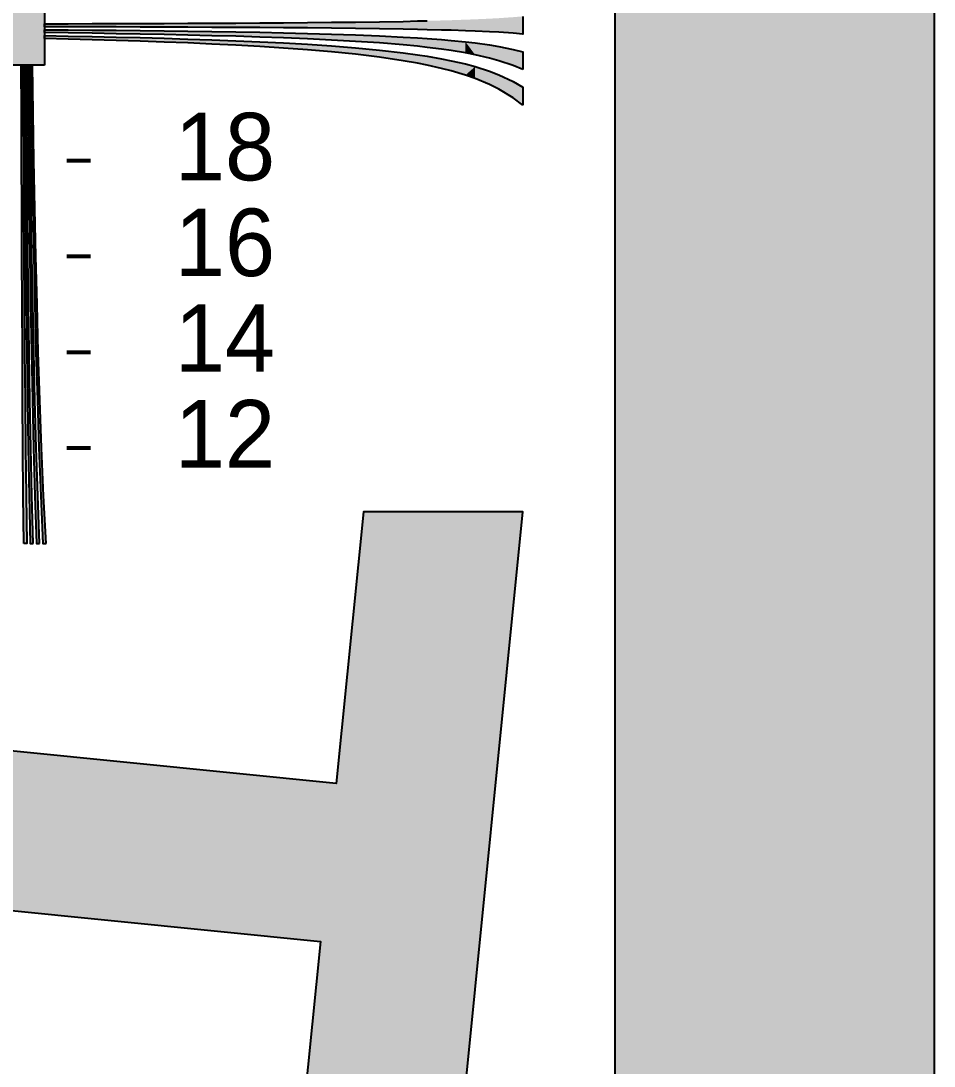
# Model space of a CAD drawing. Header units: millimetres. Extents: x 0 to 1582, y 0 to 984.
# Drawn here: x 1353.2 to 1582.2, y 445.3 to 707.3 of the extents above; entities that cross this region are included whole.
import ezdxf

# ---------------------------------------------------------------- set-up
doc = ezdxf.new("R2010")
doc.units = ezdxf.units.MM
for name, color, linetype in [('FRAME', 7, 'Continuous'), ('LABELS', 7, 'Continuous'), ('PERIPHERY', 7, 'Continuous'), ('SFR', 7, 'Continuous')]:
    doc.layers.add(name, color=color, linetype=linetype)

msp = doc.modelspace()

# ---------------------------------------------------------------- hatches: boundary and pattern name
at = {"layer": 'FRAME', "true_color": 0x000000}
h = msp.add_hatch(color=7, dxfattribs=at)
h.dxf.hatch_style = 1
h.paths.add_polyline_path([(1502.24, 904.25), (1582.24, 904.25), (1582.24, 104.25), (1502.24, 104.25), (1502.24, 904.25)])
at = {"layer": 'PERIPHERY', "true_color": 0x000000}
h = msp.add_hatch(color=7, dxfattribs=at)
h.dxf.hatch_style = 1
h.paths.add_polyline_path([(1359.12, 696.25), (1343.12, 696.25), (1343.12, 712.25), (1359.12, 712.25), (1359.12, 696.25)])
h = msp.add_hatch(color=7, dxfattribs=at)
h.dxf.hatch_style = 1
h.paths.add_polyline_path([(1479.12, 704), (1476.72, 704.2), (1473.12, 704.45), (1470.72, 704.58), (1467.12, 704.74), (1464.72, 704.85), (1461.12, 704.96), (1458.72, 705.02), (1455.12, 705.11), (1452.72, 705.16), (1449.12, 705.25), (1443.12, 705.34), (1437.12, 705.43), (1431.12, 705.49), (1425.12, 705.54), (1419.12, 705.58), (1413.12, 705.62), (1407.12, 705.67), (1401.12, 705.69), (1395.12, 705.74), (1389.12, 705.76), (1383.12, 705.78), (1377.12, 705.8), (1371.12, 705.82), (1365.12, 705.85), (1359.12, 705.85), (1359.12, 706.6), (1365.12, 706.6), (1371.12, 706.62), (1377.12, 706.65), (1383.12, 706.67), (1389.12, 706.69), (1395.12, 706.71), (1401.12, 706.76), (1407.12, 706.78), (1413.12, 706.82), (1419.12, 706.87), (1425.12, 706.91), (1431.12, 706.96), (1437.12, 707.03), (1443.12, 707.11), (1449.12, 707.2), (1452.72, 707.29), (1455.12, 707.34), (1458.72, 707.42), (1461.12, 707.49), (1464.72, 707.62), (1467.12, 707.71), (1470.72, 707.87), (1473.12, 708), (1476.72, 708.25), (1479.12, 708.45), (1479.12, 704)])
h = msp.add_hatch(color=7, dxfattribs=at)
h.dxf.hatch_style = 1
h.paths.add_polyline_path([(1479.12, 695.11), (1476.72, 696.11), (1473.12, 697.34), (1470.72, 698), (1467.12, 698.82), (1464.72, 699.29), (1461.12, 699.87), (1458.72, 700.23), (1455.12, 700.67), (1452.72, 700.94), (1449.12, 701.29), (1443.12, 701.78), (1437.12, 702.18), (1431.12, 702.51), (1425.12, 702.8), (1419.12, 703.05), (1413.12, 703.27), (1407.12, 703.45), (1401.12, 703.6), (1395.12, 703.76), (1389.12, 703.89), (1383.12, 704), (1377.12, 704.11), (1371.12, 704.2), (1365.12, 704.29), (1359.12, 704.38), (1359.12, 705.11), (1365.12, 705.07), (1371.12, 705), (1377.12, 704.96), (1383.12, 704.89), (1389.12, 704.82), (1395.12, 704.74), (1401.12, 704.65), (1407.12, 704.56), (1413.12, 704.45), (1419.12, 704.31), (1425.12, 704.18), (1431.12, 704), (1437.12, 703.8), (1443.12, 703.56), (1449.12, 703.27), (1452.72, 703.05), (1455.12, 702.89), (1458.72, 702.62), (1461.12, 702.42), (1464.72, 702.07), (1467.12, 701.78), (1470.72, 701.29), (1473.12, 700.89), (1476.72, 700.16), (1479.12, 699.56), (1479.12, 695.11)])
h = msp.add_hatch(color=7, dxfattribs=at)
h.dxf.hatch_style = 1
h.paths.add_polyline_path([(1479.12, 686.22), (1476.72, 688.05), (1473.12, 690.22), (1470.72, 691.4), (1467.12, 692.89), (1464.72, 693.73), (1461.12, 694.8), (1458.72, 695.42), (1455.12, 696.22), (1452.72, 696.69), (1449.12, 697.33), (1443.12, 698.22), (1437.12, 698.96), (1431.12, 699.56), (1425.12, 700.07), (1419.12, 700.51), (1413.12, 700.89), (1407.12, 701.22), (1401.12, 701.51), (1395.12, 701.78), (1389.12, 702.02), (1383.12, 702.22), (1377.12, 702.42), (1371.12, 702.58), (1365.12, 702.74), (1359.12, 702.89), (1359.12, 703.62), (1365.12, 703.51), (1371.12, 703.4), (1377.12, 703.27), (1383.12, 703.11), (1389.12, 702.96), (1395.12, 702.76), (1401.12, 702.56), (1407.12, 702.33), (1413.12, 702.07), (1419.12, 701.78), (1425.12, 701.45), (1431.12, 701.05), (1437.12, 700.56), (1443.12, 700), (1449.12, 699.31), (1452.72, 698.82), (1455.12, 698.44), (1458.72, 697.82), (1461.12, 697.33), (1464.72, 696.51), (1467.12, 695.84), (1470.72, 694.69), (1473.12, 693.78), (1476.72, 692.09), (1479.12, 690.67), (1479.12, 686.22)])
h = msp.add_hatch(color=7, dxfattribs=at)
h.dxf.hatch_style = 1
h.paths.add_polyline_path([(1353.93, 576.25), (1353.83, 588.25), (1353.73, 600.25), (1353.65, 612.25), (1353.59, 624.25), (1353.53, 636.25), (1353.47, 648.25), (1353.43, 660.25), (1353.39, 672.25), (1353.37, 684.25), (1353.33, 696.25), (1353.73, 696.25), (1353.79, 684.25), (1353.85, 672.25), (1353.91, 660.25), (1353.97, 648.25), (1354.07, 636.25), (1354.15, 624.25), (1354.27, 612.25), (1354.39, 600.25), (1354.55, 588.25), (1354.73, 576.25), (1353.93, 576.25)])
h = msp.add_hatch(color=7, dxfattribs=at)
h.dxf.hatch_style = 1
h.paths.add_polyline_path([(1356.33, 576.25), (1356.01, 588.25), (1355.73, 600.25), (1355.49, 612.25), (1355.31, 624.25), (1355.13, 636.25), (1354.97, 648.25), (1354.85, 660.25), (1354.73, 672.25), (1354.63, 684.25), (1354.53, 696.25), (1354.13, 696.25), (1354.21, 684.25), (1354.29, 672.25), (1354.37, 660.25), (1354.47, 648.25), (1354.59, 636.25), (1354.73, 624.25), (1354.89, 612.25), (1355.07, 600.25), (1355.27, 588.25), (1355.53, 576.25), (1356.33, 576.25)])
h = msp.add_hatch(color=7, dxfattribs=at)
h.dxf.hatch_style = 1
h.paths.add_polyline_path([(1357.93, 576.25), (1357.45, 588.25), (1357.07, 600.25), (1356.73, 612.25), (1356.45, 624.25), (1356.19, 636.25), (1355.97, 648.25), (1355.79, 660.25), (1355.61, 672.25), (1355.47, 684.25), (1355.33, 696.25), (1354.93, 696.25), (1355.05, 684.25), (1355.17, 672.25), (1355.31, 660.25), (1355.47, 648.25), (1355.67, 636.25), (1355.87, 624.25), (1356.11, 612.25), (1356.39, 600.25), (1356.73, 588.25), (1357.13, 576.25), (1357.93, 576.25)])
h = msp.add_hatch(color=7, dxfattribs=at)
h.dxf.hatch_style = 1
h.paths.add_polyline_path([(1359.53, 576.25), (1358.91, 588.25), (1358.39, 600.25), (1357.97, 612.25), (1357.59, 624.25), (1357.27, 636.25), (1356.97, 648.25), (1356.73, 660.25), (1356.51, 672.25), (1356.31, 684.25), (1356.13, 696.25), (1355.73, 696.25), (1355.89, 684.25), (1356.07, 672.25), (1356.25, 660.25), (1356.47, 648.25), (1356.73, 636.25), (1357.01, 624.25), (1357.35, 612.25), (1357.73, 600.25), (1358.19, 588.25), (1358.73, 576.25), (1359.53, 576.25)])
at = {"layer": 'SFR', "true_color": 0x000000}
h = msp.add_hatch(color=7, dxfattribs=at)
h.dxf.hatch_style = 1
h.paths.add_polyline_path([(1239.12, 584.25), (1223.12, 424.25), (1263.12, 424.25), (1269.93, 492.37), (1428.35, 476.53), (1423.12, 424.25), (1463.12, 424.25), (1479.12, 584.25), (1439.12, 584.25), (1432.31, 516.13), (1273.89, 531.97), (1279.12, 584.25), (1239.12, 584.25), (1239.12, 584.25)])

# ---------------------------------------------------------------- linework, layer by layer
at = {"layer": 'FRAME', "color": 250}
msp.add_lwpolyline([(1502.24, 904.25), (1582.24, 904.25), (1582.24, 104.25), (1502.24, 104.25), (1502.24, 904.25)], close=True, dxfattribs=at)
at = {"layer": 'FRAME', "color": 250, "true_color": 0x000000}
for points in [[(1502.24, 904.25), (1502.24, 104.25), (1582.24, 104.25)], [(1582.24, 104.25), (1582.24, 904.25), (1502.24, 904.25)]]:
    msp.add_solid(points, dxfattribs=at)
at = {"layer": 'PERIPHERY', "color": 250}
for points in [[(1359.12, 696.25), (1343.12, 696.25), (1343.12, 712.25), (1359.12, 712.25), (1359.12, 696.25)], [(1479.12, 695.11), (1476.72, 696.11), (1473.12, 697.34), (1470.72, 698), (1467.12, 698.82), (1464.72, 699.29), (1461.12, 699.87), (1458.72, 700.23), (1455.12, 700.67), (1452.72, 700.94), (1449.12, 701.29), (1443.12, 701.78), (1437.12, 702.18), (1431.12, 702.51), (1425.12, 702.8), (1419.12, 703.05), (1413.12, 703.27), (1407.12, 703.45), (1401.12, 703.6), (1395.12, 703.76), (1389.12, 703.89), (1383.12, 704), (1377.12, 704.11), (1371.12, 704.2), (1365.12, 704.29), (1359.12, 704.38), (1359.12, 705.11), (1365.12, 705.07), (1371.12, 705), (1377.12, 704.96), (1383.12, 704.89), (1389.12, 704.82), (1395.12, 704.74), (1401.12, 704.65), (1407.12, 704.56), (1413.12, 704.45), (1419.12, 704.31), (1425.12, 704.18), (1431.12, 704), (1437.12, 703.8), (1443.12, 703.56), (1449.12, 703.27), (1452.72, 703.05), (1455.12, 702.89), (1458.72, 702.62), (1461.12, 702.42), (1464.72, 702.07), (1467.12, 701.78), (1470.72, 701.29), (1473.12, 700.89), (1476.72, 700.16), (1479.12, 699.56), (1479.12, 695.11)], [(1479.12, 686.22), (1476.72, 688.05), (1473.12, 690.22), (1470.72, 691.4), (1467.12, 692.89), (1464.72, 693.73), (1461.12, 694.8), (1458.72, 695.42), (1455.12, 696.22), (1452.72, 696.69), (1449.12, 697.33), (1443.12, 698.22), (1437.12, 698.96), (1431.12, 699.56), (1425.12, 700.07), (1419.12, 700.51), (1413.12, 700.89), (1407.12, 701.22), (1401.12, 701.51), (1395.12, 701.78), (1389.12, 702.02), (1383.12, 702.22), (1377.12, 702.42), (1371.12, 702.58), (1365.12, 702.74), (1359.12, 702.89), (1359.12, 703.62), (1365.12, 703.51), (1371.12, 703.4), (1377.12, 703.27), (1383.12, 703.11), (1389.12, 702.96), (1395.12, 702.76), (1401.12, 702.56), (1407.12, 702.33), (1413.12, 702.07), (1419.12, 701.78), (1425.12, 701.45), (1431.12, 701.05), (1437.12, 700.56), (1443.12, 700), (1449.12, 699.31), (1452.72, 698.82), (1455.12, 698.44), (1458.72, 697.82), (1461.12, 697.33), (1464.72, 696.51), (1467.12, 695.84), (1470.72, 694.69), (1473.12, 693.78), (1476.72, 692.09), (1479.12, 690.67), (1479.12, 686.22)], [(1353.93, 576.25), (1353.83, 588.25), (1353.73, 600.25), (1353.65, 612.25), (1353.59, 624.25), (1353.53, 636.25), (1353.47, 648.25), (1353.43, 660.25), (1353.39, 672.25), (1353.37, 684.25), (1353.33, 696.25), (1353.73, 696.25), (1353.79, 684.25), (1353.85, 672.25), (1353.91, 660.25), (1353.97, 648.25), (1354.07, 636.25), (1354.15, 624.25), (1354.27, 612.25), (1354.39, 600.25), (1354.55, 588.25), (1354.73, 576.25), (1353.93, 576.25)], [(1356.33, 576.25), (1356.01, 588.25), (1355.73, 600.25), (1355.49, 612.25), (1355.31, 624.25), (1355.13, 636.25), (1354.97, 648.25), (1354.85, 660.25), (1354.73, 672.25), (1354.63, 684.25), (1354.53, 696.25), (1354.13, 696.25), (1354.21, 684.25), (1354.29, 672.25), (1354.37, 660.25), (1354.47, 648.25), (1354.59, 636.25), (1354.73, 624.25), (1354.89, 612.25), (1355.07, 600.25), (1355.27, 588.25), (1355.53, 576.25), (1356.33, 576.25)], [(1357.93, 576.25), (1357.45, 588.25), (1357.07, 600.25), (1356.73, 612.25), (1356.45, 624.25), (1356.19, 636.25), (1355.97, 648.25), (1355.79, 660.25), (1355.61, 672.25), (1355.47, 684.25), (1355.33, 696.25), (1354.93, 696.25), (1355.05, 684.25), (1355.17, 672.25), (1355.31, 660.25), (1355.47, 648.25), (1355.67, 636.25), (1355.87, 624.25), (1356.11, 612.25), (1356.39, 600.25), (1356.73, 588.25), (1357.13, 576.25), (1357.93, 576.25)], [(1359.53, 576.25), (1358.91, 588.25), (1358.39, 600.25), (1357.97, 612.25), (1357.59, 624.25), (1357.27, 636.25), (1356.97, 648.25), (1356.73, 660.25), (1356.51, 672.25), (1356.31, 684.25), (1356.13, 696.25), (1355.73, 696.25), (1355.89, 684.25), (1356.07, 672.25), (1356.25, 660.25), (1356.47, 648.25), (1356.73, 636.25), (1357.01, 624.25), (1357.35, 612.25), (1357.73, 600.25), (1358.19, 588.25), (1358.73, 576.25), (1359.53, 576.25)]]:
    msp.add_lwpolyline(points, close=True, dxfattribs=at)
msp.add_lwpolyline([(1479.12, 708.45), (1479.12, 704), (1479.12, 704), (1476.72, 704.2), (1473.12, 704.45), (1470.72, 704.58), (1467.12, 704.74), (1464.72, 704.85), (1461.12, 704.96), (1458.72, 705.02), (1455.12, 705.11), (1452.72, 705.16), (1449.12, 705.25), (1443.12, 705.34), (1437.12, 705.43), (1431.12, 705.49), (1425.12, 705.54), (1419.12, 705.58), (1413.12, 705.62), (1407.12, 705.67), (1401.12, 705.69), (1395.12, 705.74), (1389.12, 705.76), (1383.12, 705.78), (1377.12, 705.8), (1371.12, 705.82), (1365.12, 705.85), (1359.12, 705.85), (1359.12, 706.6), (1365.12, 706.6), (1371.12, 706.62), (1377.12, 706.65), (1383.12, 706.67), (1389.12, 706.69), (1395.12, 706.71), (1401.12, 706.76), (1407.12, 706.78), (1413.12, 706.82), (1419.12, 706.87), (1425.12, 706.91), (1431.12, 706.96), (1437.12, 707.03), (1443.12, 707.11), (1449.12, 707.2), (1452.72, 707.29), (1455.12, 707.34)], dxfattribs=at)
at = {"layer": 'PERIPHERY', "color": 250, "lineweight": 35, "const_width": 1}
for points in [[(1364.73, 672.25), (1370.73, 672.25)], [(1364.73, 648.25), (1370.73, 648.25)], [(1364.73, 624.25), (1370.73, 624.25)], [(1364.73, 600.25), (1370.73, 600.25)]]:
    msp.add_lwpolyline(points, dxfattribs=at)
at = {"layer": 'PERIPHERY', "color": 250, "true_color": 0x000000}
for points in [[(1359.12, 696.25), (1359.12, 712.25), (1343.12, 712.25)], [(1343.12, 712.25), (1343.12, 696.25), (1359.12, 696.25)], [(1479.12, 704), (1464.72, 707.62), (1461.12, 707.49)], [(1479.12, 704), (1467.12, 707.71), (1464.72, 707.62)], [(1479.12, 704), (1470.72, 707.87), (1467.12, 707.71)], [(1479.12, 704), (1473.12, 708), (1470.72, 707.87)], [(1479.12, 704), (1476.72, 708.25), (1473.12, 708)], [(1479.12, 704), (1479.12, 708.45), (1476.72, 708.25)], [(1443.12, 707.11), (1437.12, 707.03), (1359.12, 705.85)], [(1443.12, 707.11), (1359.12, 705.85), (1365.12, 705.85)], [(1437.12, 707.03), (1431.12, 706.96), (1359.12, 705.85)], [(1431.12, 706.96), (1425.12, 706.91), (1359.12, 705.85)], [(1425.12, 706.91), (1419.12, 706.87), (1359.12, 705.85)], [(1419.12, 706.87), (1413.12, 706.82), (1359.12, 705.85)], [(1413.12, 706.82), (1407.12, 706.78), (1359.12, 705.85)], [(1407.12, 706.78), (1395.12, 706.71), (1359.12, 705.85)], [(1395.12, 706.71), (1383.12, 706.67), (1359.12, 705.85)], [(1383.12, 706.67), (1371.12, 706.62), (1359.12, 705.85)], [(1371.12, 706.62), (1365.12, 706.6), (1359.12, 705.85)], [(1365.12, 706.6), (1359.12, 706.6), (1359.12, 705.85)], [(1464.72, 702.07), (1365.12, 705.07), (1359.12, 705.11)], [(1359.12, 705.11), (1359.12, 704.38), (1365.12, 704.29)], [(1359.12, 705.11), (1365.12, 704.29), (1371.12, 704.2)], [(1359.12, 705.11), (1371.12, 704.2), (1377.12, 704.11)], [(1359.12, 705.11), (1377.12, 704.11), (1383.12, 704)], [(1359.12, 705.11), (1383.12, 704), (1389.12, 703.89)], [(1359.12, 705.11), (1389.12, 703.89), (1395.12, 703.76)], [(1464.72, 702.07), (1359.12, 705.11), (1395.12, 703.76)], [(1443.12, 707.11), (1365.12, 705.85), (1371.12, 705.82)], [(1464.72, 702.07), (1371.12, 705), (1365.12, 705.07)], [(1443.12, 707.11), (1371.12, 705.82), (1377.12, 705.8)], [(1383.12, 706.67), (1377.12, 706.65), (1371.12, 706.62)], [(1464.72, 702.07), (1377.12, 704.96), (1371.12, 705)], [(1443.12, 707.11), (1377.12, 705.8), (1383.12, 705.78)], [(1464.72, 702.07), (1383.12, 704.89), (1377.12, 704.96)], [(1443.12, 707.11), (1383.12, 705.78), (1389.12, 705.76)], [(1395.12, 706.71), (1389.12, 706.69), (1383.12, 706.67)], [(1443.12, 707.11), (1389.12, 705.76), (1395.12, 705.74)], [(1443.12, 707.11), (1395.12, 705.74), (1401.12, 705.69)], [(1407.12, 706.78), (1401.12, 706.76), (1395.12, 706.71)], [(1443.12, 707.11), (1401.12, 705.69), (1407.12, 705.67)], [(1443.12, 707.11), (1407.12, 705.67), (1413.12, 705.62)], [(1443.12, 707.11), (1413.12, 705.62), (1419.12, 705.58)], [(1443.12, 707.11), (1419.12, 705.58), (1425.12, 705.54)], [(1443.12, 707.11), (1425.12, 705.54), (1431.12, 705.49)], [(1443.12, 707.11), (1431.12, 705.49), (1437.12, 705.43)], [(1443.12, 707.11), (1437.12, 705.43), (1443.12, 705.34)], [(1479.12, 704), (1449.12, 707.2), (1443.12, 707.11)], [(1443.12, 707.11), (1443.12, 705.34), (1449.12, 705.25)], [(1443.12, 707.11), (1449.12, 705.25), (1452.72, 705.16)], [(1443.12, 707.11), (1452.72, 705.16), (1455.12, 705.11)], [(1443.12, 707.11), (1455.12, 705.11), (1458.72, 705.02)], [(1443.12, 707.11), (1458.72, 705.02), (1461.12, 704.96)], [(1443.12, 707.11), (1461.12, 704.96), (1464.72, 704.85)], [(1443.12, 707.11), (1464.72, 704.85), (1467.12, 704.74)], [(1443.12, 707.11), (1467.12, 704.74), (1470.72, 704.58)], [(1443.12, 707.11), (1470.72, 704.58), (1473.12, 704.45)], [(1443.12, 707.11), (1473.12, 704.45), (1476.72, 704.2)], [(1443.12, 707.11), (1476.72, 704.2), (1479.12, 704)], [(1479.12, 704), (1452.72, 707.29), (1449.12, 707.2)], [(1479.12, 704), (1455.12, 707.34), (1452.72, 707.29)], [(1479.12, 704), (1458.72, 707.42), (1455.12, 707.34)], [(1479.12, 704), (1461.12, 707.49), (1458.72, 707.42)], [(1407.12, 702.33), (1365.12, 703.51), (1359.12, 703.62)], [(1407.12, 702.33), (1359.12, 703.62), (1359.12, 702.89)], [(1407.12, 702.33), (1359.12, 702.89), (1365.12, 702.74)], [(1407.12, 702.33), (1371.12, 703.4), (1365.12, 703.51)], [(1407.12, 702.33), (1365.12, 702.74), (1371.12, 702.58)], [(1407.12, 702.33), (1377.12, 703.27), (1371.12, 703.4)], [(1407.12, 702.33), (1371.12, 702.58), (1377.12, 702.42)], [(1407.12, 702.33), (1383.12, 703.11), (1377.12, 703.27)], [(1407.12, 702.33), (1377.12, 702.42), (1383.12, 702.22)], [(1464.72, 702.07), (1389.12, 704.82), (1383.12, 704.89)], [(1407.12, 702.33), (1389.12, 702.96), (1383.12, 703.11)], [(1407.12, 702.33), (1383.12, 702.22), (1389.12, 702.02)], [(1464.72, 702.07), (1395.12, 704.74), (1389.12, 704.82)], [(1407.12, 702.33), (1395.12, 702.76), (1389.12, 702.96)], [(1407.12, 702.33), (1389.12, 702.02), (1395.12, 701.78)], [(1464.72, 702.07), (1401.12, 704.65), (1395.12, 704.74)], [(1464.72, 702.07), (1395.12, 703.76), (1401.12, 703.6)], [(1407.12, 702.33), (1401.12, 702.56), (1395.12, 702.76)], [(1407.12, 702.33), (1395.12, 701.78), (1401.12, 701.51)], [(1464.72, 702.07), (1407.12, 704.56), (1401.12, 704.65)], [(1464.72, 702.07), (1401.12, 703.6), (1407.12, 703.45)], [(1407.12, 702.33), (1401.12, 701.51), (1407.12, 701.22)], [(1464.72, 702.07), (1413.12, 704.45), (1407.12, 704.56)], [(1464.72, 702.07), (1407.12, 703.45), (1413.12, 703.27)], [(1467.12, 695.84), (1413.12, 702.07), (1407.12, 702.33)], [(1407.12, 702.33), (1407.12, 701.22), (1413.12, 700.89)], [(1407.12, 702.33), (1413.12, 700.89), (1419.12, 700.51)], [(1407.12, 702.33), (1419.12, 700.51), (1425.12, 700.07)], [(1407.12, 702.33), (1425.12, 700.07), (1431.12, 699.56)], [(1407.12, 702.33), (1431.12, 699.56), (1437.12, 698.96)], [(1467.12, 695.84), (1407.12, 702.33), (1437.12, 698.96)], [(1464.72, 702.07), (1419.12, 704.31), (1413.12, 704.45)], [(1464.72, 702.07), (1413.12, 703.27), (1419.12, 703.05)], [(1464.72, 702.07), (1425.12, 704.18), (1419.12, 704.31)], [(1464.72, 702.07), (1419.12, 703.05), (1425.12, 702.8)], [(1464.72, 702.07), (1431.12, 704), (1425.12, 704.18)], [(1464.72, 702.07), (1425.12, 702.8), (1431.12, 702.51)], [(1464.72, 702.07), (1437.12, 703.8), (1431.12, 704)], [(1464.72, 702.07), (1431.12, 702.51), (1437.12, 702.18)], [(1464.72, 702.07), (1443.12, 703.56), (1437.12, 703.8)], [(1464.72, 702.07), (1449.12, 703.27), (1443.12, 703.56)], [(1464.72, 702.07), (1452.72, 703.05), (1449.12, 703.27)], [(1464.72, 702.07), (1455.12, 702.89), (1452.72, 703.05)], [(1464.72, 702.07), (1458.72, 702.62), (1455.12, 702.89)], [(1464.72, 702.07), (1461.12, 702.42), (1458.72, 702.62)], [(1467.12, 695.84), (1419.12, 701.78), (1413.12, 702.07)], [(1467.12, 695.84), (1425.12, 701.45), (1419.12, 701.78)], [(1467.12, 695.84), (1431.12, 701.05), (1425.12, 701.45)], [(1467.12, 695.84), (1437.12, 700.56), (1431.12, 701.05)], [(1464.72, 702.07), (1437.12, 702.18), (1443.12, 701.78)], [(1467.12, 695.84), (1443.12, 700), (1437.12, 700.56)], [(1464.72, 702.07), (1443.12, 701.78), (1449.12, 701.29)], [(1467.12, 695.84), (1449.12, 699.31), (1443.12, 700)], [(1464.72, 702.07), (1449.12, 701.29), (1452.72, 700.94)], [(1464.72, 702.07), (1452.72, 700.94), (1455.12, 700.67)], [(1464.72, 702.07), (1455.12, 700.67), (1458.72, 700.23)], [(1464.72, 702.07), (1458.72, 700.23), (1461.12, 699.87)], [(1464.72, 702.07), (1461.12, 699.87), (1464.72, 699.29)], [(1479.12, 695.11), (1467.12, 701.78), (1464.72, 702.07)], [(1464.72, 702.07), (1464.72, 699.29), (1467.12, 698.82)], [(1464.72, 702.07), (1467.12, 698.82), (1470.72, 698)], [(1464.72, 702.07), (1470.72, 698), (1473.12, 697.34)], [(1464.72, 702.07), (1473.12, 697.34), (1476.72, 696.11)], [(1464.72, 702.07), (1476.72, 696.11), (1479.12, 695.11)], [(1479.12, 695.11), (1470.72, 701.29), (1467.12, 701.78)], [(1479.12, 695.11), (1473.12, 700.89), (1470.72, 701.29)], [(1479.12, 695.11), (1476.72, 700.16), (1473.12, 700.89)], [(1479.12, 695.11), (1479.12, 699.56), (1476.72, 700.16)], [(1467.12, 695.84), (1437.12, 698.96), (1443.12, 698.22)], [(1467.12, 695.84), (1443.12, 698.22), (1449.12, 697.33)], [(1467.12, 695.84), (1452.72, 698.82), (1449.12, 699.31)], [(1467.12, 695.84), (1449.12, 697.33), (1452.72, 696.69)], [(1467.12, 695.84), (1455.12, 698.44), (1452.72, 698.82)], [(1467.12, 695.84), (1458.72, 697.82), (1455.12, 698.44)], [(1467.12, 695.84), (1461.12, 697.33), (1458.72, 697.82)], [(1467.12, 695.84), (1464.72, 696.51), (1461.12, 697.33)], [(1353.93, 576.25), (1353.73, 696.25), (1353.33, 696.25)], [(1353.93, 576.25), (1353.33, 696.25), (1353.37, 684.25)], [(1353.93, 576.25), (1353.79, 684.25), (1353.73, 696.25)], [(1355.53, 576.25), (1354.53, 696.25), (1354.13, 696.25)], [(1355.53, 576.25), (1354.13, 696.25), (1354.21, 684.25)], [(1355.53, 576.25), (1354.63, 684.25), (1354.53, 696.25)], [(1355.47, 684.25), (1355.33, 696.25), (1354.93, 696.25)], [(1355.61, 672.25), (1355.47, 684.25), (1354.93, 696.25)], [(1355.97, 648.25), (1355.61, 672.25), (1354.93, 696.25)], [(1357.13, 576.25), (1355.97, 648.25), (1354.93, 696.25)], [(1357.13, 576.25), (1354.93, 696.25), (1355.05, 684.25)], [(1356.31, 684.25), (1356.13, 696.25), (1355.73, 696.25)], [(1356.51, 672.25), (1356.31, 684.25), (1355.73, 696.25)], [(1356.73, 660.25), (1356.51, 672.25), (1355.73, 696.25)], [(1356.97, 648.25), (1356.73, 660.25), (1355.73, 696.25)], [(1358.73, 576.25), (1356.97, 648.25), (1355.73, 696.25)], [(1358.73, 576.25), (1355.73, 696.25), (1355.89, 684.25)], [(1467.12, 695.84), (1452.72, 696.69), (1455.12, 696.22)], [(1467.12, 695.84), (1455.12, 696.22), (1458.72, 695.42)], [(1467.12, 695.84), (1458.72, 695.42), (1461.12, 694.8)], [(1467.12, 695.84), (1461.12, 694.8), (1464.72, 693.73)], [(1467.12, 695.84), (1464.72, 693.73), (1467.12, 692.89)], [(1479.12, 686.22), (1470.72, 694.69), (1467.12, 695.84)], [(1467.12, 695.84), (1467.12, 692.89), (1470.72, 691.4)], [(1467.12, 695.84), (1470.72, 691.4), (1473.12, 690.22)], [(1467.12, 695.84), (1473.12, 690.22), (1476.72, 688.05)], [(1467.12, 695.84), (1476.72, 688.05), (1479.12, 686.22)], [(1479.12, 686.22), (1473.12, 693.78), (1470.72, 694.69)], [(1479.12, 686.22), (1476.72, 692.09), (1473.12, 693.78)], [(1479.12, 686.22), (1479.12, 690.67), (1476.72, 692.09)], [(1353.93, 576.25), (1353.37, 684.25), (1353.39, 672.25)], [(1353.93, 576.25), (1353.85, 672.25), (1353.79, 684.25)], [(1355.53, 576.25), (1354.21, 684.25), (1354.29, 672.25)], [(1355.53, 576.25), (1354.73, 672.25), (1354.63, 684.25)], [(1357.13, 576.25), (1355.05, 684.25), (1355.17, 672.25)], [(1358.73, 576.25), (1355.89, 684.25), (1356.07, 672.25)], [(1353.93, 576.25), (1353.39, 672.25), (1353.43, 660.25)], [(1353.93, 576.25), (1353.91, 660.25), (1353.85, 672.25)], [(1355.53, 576.25), (1354.29, 672.25), (1354.37, 660.25)], [(1355.53, 576.25), (1354.85, 660.25), (1354.73, 672.25)], [(1357.13, 576.25), (1355.17, 672.25), (1355.31, 660.25)], [(1355.97, 648.25), (1355.79, 660.25), (1355.61, 672.25)], [(1358.73, 576.25), (1356.07, 672.25), (1356.25, 660.25)], [(1353.93, 576.25), (1353.43, 660.25), (1353.47, 648.25)], [(1353.93, 576.25), (1353.97, 648.25), (1353.91, 660.25)], [(1355.53, 576.25), (1354.37, 660.25), (1354.47, 648.25)], [(1355.53, 576.25), (1354.97, 648.25), (1354.85, 660.25)], [(1357.13, 576.25), (1355.31, 660.25), (1355.47, 648.25)], [(1358.73, 576.25), (1356.25, 660.25), (1356.47, 648.25)], [(1353.93, 576.25), (1353.47, 648.25), (1353.53, 636.25)], [(1353.93, 576.25), (1354.07, 636.25), (1353.97, 648.25)], [(1355.53, 576.25), (1354.47, 648.25), (1354.59, 636.25)], [(1355.53, 576.25), (1355.13, 636.25), (1354.97, 648.25)], [(1357.13, 576.25), (1355.47, 648.25), (1355.67, 636.25)], [(1357.13, 576.25), (1356.19, 636.25), (1355.97, 648.25)], [(1358.73, 576.25), (1356.47, 648.25), (1356.73, 636.25)], [(1358.73, 576.25), (1357.27, 636.25), (1356.97, 648.25)], [(1353.93, 576.25), (1353.53, 636.25), (1353.59, 624.25)], [(1353.93, 576.25), (1354.15, 624.25), (1354.07, 636.25)], [(1355.53, 576.25), (1354.59, 636.25), (1354.73, 624.25)], [(1355.53, 576.25), (1355.31, 624.25), (1355.13, 636.25)], [(1357.13, 576.25), (1355.67, 636.25), (1355.87, 624.25)], [(1357.13, 576.25), (1356.45, 624.25), (1356.19, 636.25)], [(1358.73, 576.25), (1356.73, 636.25), (1357.01, 624.25)], [(1358.73, 576.25), (1357.59, 624.25), (1357.27, 636.25)], [(1353.93, 576.25), (1353.59, 624.25), (1353.65, 612.25)], [(1353.93, 576.25), (1354.27, 612.25), (1354.15, 624.25)], [(1355.53, 576.25), (1354.73, 624.25), (1354.89, 612.25)], [(1355.53, 576.25), (1355.49, 612.25), (1355.31, 624.25)], [(1357.13, 576.25), (1355.87, 624.25), (1356.11, 612.25)], [(1357.13, 576.25), (1356.73, 612.25), (1356.45, 624.25)], [(1358.73, 576.25), (1357.01, 624.25), (1357.35, 612.25)], [(1358.73, 576.25), (1357.97, 612.25), (1357.59, 624.25)], [(1353.93, 576.25), (1353.65, 612.25), (1353.73, 600.25)], [(1353.93, 576.25), (1354.39, 600.25), (1354.27, 612.25)], [(1355.53, 576.25), (1354.89, 612.25), (1355.07, 600.25)], [(1355.53, 576.25), (1355.73, 600.25), (1355.49, 612.25)], [(1357.13, 576.25), (1356.11, 612.25), (1356.39, 600.25)], [(1357.13, 576.25), (1357.07, 600.25), (1356.73, 612.25)], [(1358.73, 576.25), (1357.35, 612.25), (1357.73, 600.25)], [(1358.73, 576.25), (1358.39, 600.25), (1357.97, 612.25)], [(1353.73, 600.25), (1353.83, 588.25), (1353.93, 576.25)], [(1353.93, 576.25), (1354.55, 588.25), (1354.39, 600.25)], [(1355.07, 600.25), (1355.27, 588.25), (1355.53, 576.25)], [(1355.53, 576.25), (1356.01, 588.25), (1355.73, 600.25)], [(1356.39, 600.25), (1356.73, 588.25), (1357.13, 576.25)], [(1357.13, 576.25), (1357.45, 588.25), (1357.07, 600.25)], [(1357.73, 600.25), (1358.19, 588.25), (1358.73, 576.25)], [(1358.73, 576.25), (1358.91, 588.25), (1358.39, 600.25)], [(1353.93, 576.25), (1354.73, 576.25), (1354.55, 588.25)], [(1355.53, 576.25), (1356.33, 576.25), (1356.01, 588.25)], [(1357.13, 576.25), (1357.93, 576.25), (1357.45, 588.25)], [(1358.73, 576.25), (1359.53, 576.25), (1358.91, 588.25)]]:
    msp.add_solid(points, dxfattribs=at)
at = {"layer": 'SFR', "color": 250}
msp.add_lwpolyline([(1239.12, 584.25), (1223.12, 424.25), (1263.12, 424.25), (1269.93, 492.37), (1428.35, 476.53), (1423.12, 424.25), (1463.12, 424.25), (1479.12, 584.25), (1439.12, 584.25), (1432.31, 516.13), (1273.89, 531.97), (1279.12, 584.25), (1239.12, 584.25), (1239.12, 584.25)], close=True, dxfattribs=at)
at = {"layer": 'SFR', "color": 250, "true_color": 0x000000}
for points in [[(1428.35, 476.53), (1463.12, 424.25), (1479.12, 584.25)], [(1428.35, 476.53), (1479.12, 584.25), (1432.31, 516.13)], [(1479.12, 584.25), (1439.12, 584.25), (1432.31, 516.13)], [(1269.93, 492.37), (1432.31, 516.13), (1273.89, 531.97)], [(1269.93, 492.37), (1428.35, 476.53), (1432.31, 516.13)], [(1428.35, 476.53), (1423.12, 424.25), (1463.12, 424.25)]]:
    msp.add_solid(points, dxfattribs=at)

# ---------------------------------------------------------------- texts
at = {"layer": 'LABELS', "color": 250}
for s, p in [('18', (1391.8, 667.33)), ('16', (1391.8, 643.33)), ('14', (1391.8, 619.33)), ('12', (1391.8, 595.33))]:
    msp.add_text(s, height=16.933, dxfattribs=at).set_placement(p)

doc.saveas('drawing.dxf')
